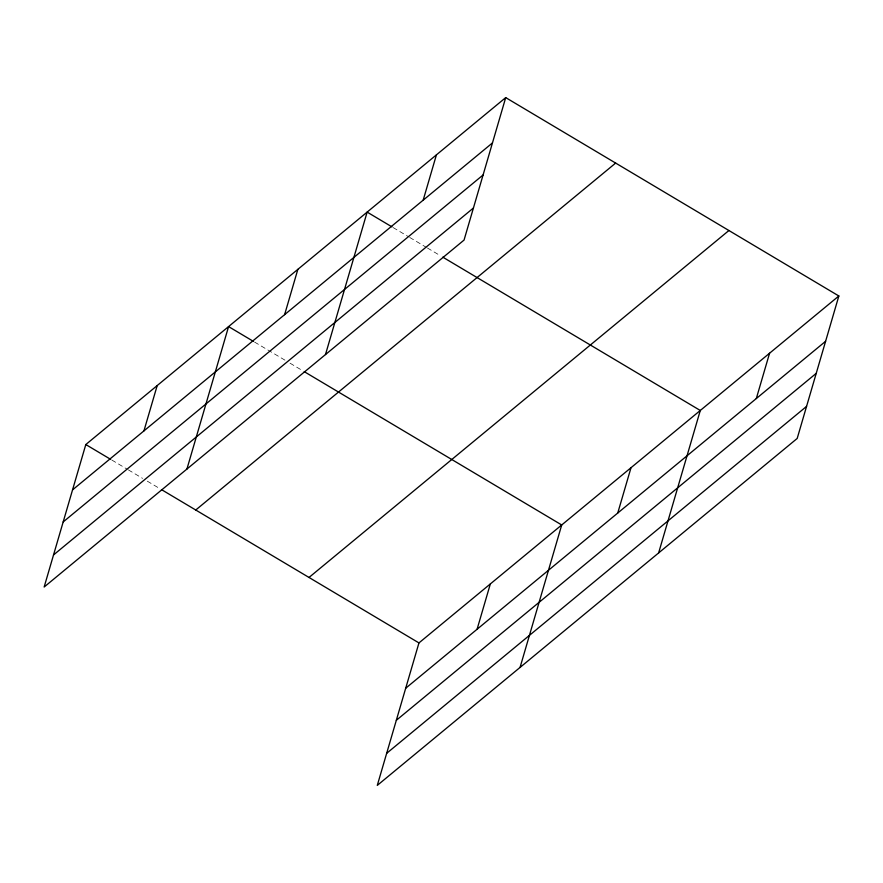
<?xml version="1.0" encoding="UTF-8"?>
<svg xmlns="http://www.w3.org/2000/svg" width="883" height="883" viewBox="0 0 883 883"><rect width="100%" height="100%" fill="white"/><g stroke="black" fill="none" stroke-linecap="round" stroke-linejoin="round"><path stroke-width="0.66" stroke-dasharray="4.42 3.31" d="M393.156 227.582L408.52 236.732M409.701 237.439L426.246 247.295M427.427 248.002L440.429 255.739M254.58 342.074L285.319 360.374M290.043 363.189L303.046 370.937M111.821 460.032L127.185 469.193M128.366 469.888L142.549 478.343M147.284 481.158L160.287 488.895"/><path stroke-width="1.32" d="M505.716 97.605L85.806 444.546L44.15 587.018L464.05 240.077L505.716 97.605L838.85 295.982L797.194 438.454L377.284 785.395L418.95 642.923L838.85 295.982M143.94 430.882L157.196 385.573M186.92 469.061L228.576 326.589L253.399 341.368M284.613 314.657L297.858 269.348M325.485 354.569L367.14 212.097L391.964 226.876M423.178 200.165L436.423 154.856M477.085 629.259L490.33 583.95M520.054 667.438L561.72 524.966L304.227 371.644M617.747 513.034L631.003 467.725M658.619 552.946L700.285 410.474L442.802 257.152M756.312 398.542L769.568 353.233M72.561 489.866L492.46 142.925M63.19 521.93L483.089 174.977M53.521 554.954L473.431 208.013M195.75 510.01L615.65 163.068M309.017 577.46L728.916 230.518M405.694 688.243L825.594 341.302M396.324 720.296L816.223 373.354M386.666 753.331L806.565 406.39M85.806 444.546L110.64 459.337M161.468 489.601L418.95 642.923"/></g></svg>
